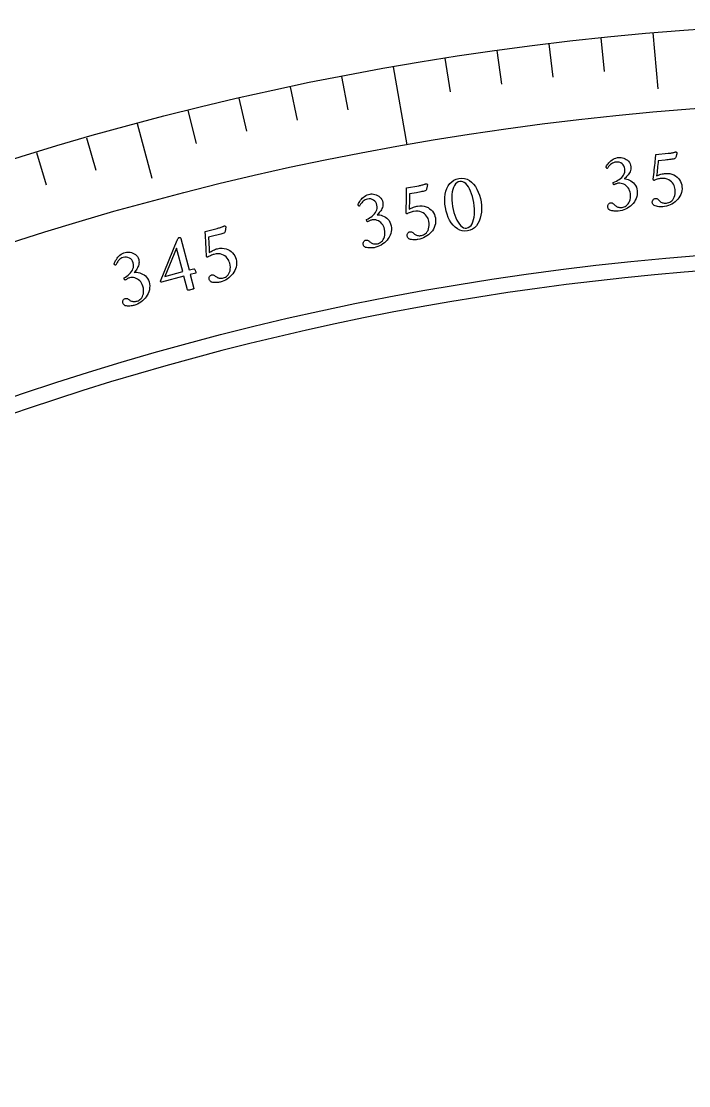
# Model space of a CAD drawing. Header units: millimetres. Extents: x -50 to 50, y -50 to 64.
# Drawn here: x -14.79 to -3.74, y 32.12 to 49.74 of the extents above; entities that cross this region are included whole.
import ezdxf

# ---------------------------------------------------------------- set-up
doc = ezdxf.new("R2010")
doc.units = ezdxf.units.MM
for name, color, linetype in [('CUT_INNER', 6, 'Continuous'), ('ENGRAVE', 7, 'Continuous'), ('ENGRAVE_FINE', 8, 'Continuous'), ('TEXT', 5, 'Continuous')]:
    doc.layers.add(name, color=color, linetype=linetype)

msp = doc.modelspace()

# ---------------------------------------------------------------- linework, layer by layer
at = {"layer": 'CUT_INNER'}
msp.add_arc((0.0002, -0.0001), 45.7499, 92.31774, 38.3206, dxfattribs=at)
at = {"layer": 'ENGRAVE'}
for points in [[(-4.3356, 49.5557), (-4.2541, 48.6243)], [(-8.6381, 48.9893), (-8.4108, 47.7001)], [(-12.875, 48.05), (-12.633, 47.1468)]]:
    msp.add_lwpolyline(points, dxfattribs=at)
for radius in [49.745, 48.436, 46.005]:
    msp.add_circle((0, 0), radius, dxfattribs=at)
at = {"layer": 'ENGRAVE_FINE'}
for points in [[(-6.0624, 49.3742), (-5.994, 48.8174)], [(-5.1998, 49.4725), (-5.1411, 48.9146)], [(-6.9232, 49.2609), (-6.8451, 48.7053)], [(-7.7818, 49.1326), (-7.6941, 48.5785)], [(-9.4918, 48.831), (-9.3847, 48.2804)], [(-10.3426, 48.658), (-10.2259, 48.1092)], [(-11.1902, 48.47), (-11.064, 47.9234)], [(-12.0344, 48.2674), (-11.8987, 47.723)], [(-13.7116, 47.818), (-13.5569, 47.2787)], [(-14.544, 47.5714), (-14.38, 47.0349)]]:
    msp.add_lwpolyline(points, dxfattribs=at)
at = {"layer": 'TEXT'}
for points in [[(-4.8987, 47.4917), (-4.8805, 47.4923), (-4.8612, 47.4905), (-4.8407, 47.4862), (-4.8192, 47.4795), (-4.7976, 47.4703), (-4.7774, 47.4586), (-4.7584, 47.4444), (-4.7407, 47.4276), (-4.7254, 47.4084), (-4.7137, 47.3868), (-4.7056, 47.3626), (-4.701, 47.336), (-4.7003, 47.3148), (-4.7024, 47.2941), (-4.7072, 47.274), (-4.7149, 47.2545), (-4.7245, 47.2359), (-4.7353, 47.2184), (-4.7473, 47.202), (-4.7604, 47.1867), (-4.7738, 47.1727), (-4.7866, 47.1602), (-4.7987, 47.1491), (-4.8101, 47.1395), (-4.7897, 47.1375), (-4.7684, 47.1329), (-4.7462, 47.1257), (-4.7229, 47.116), (-4.7, 47.1037), (-4.6784, 47.0887), (-4.6583, 47.0709), (-4.6395, 47.0505), (-4.6234, 47.0273), (-4.6109, 47.0012), (-4.6021, 46.9721), (-4.597, 46.9402), (-4.5956, 46.906), (-4.598, 46.8732), (-4.6043, 46.8416), (-4.6145, 46.8113), (-4.628, 46.7826), (-4.6441, 46.7557), (-4.6628, 46.7306), (-4.6841, 46.7074), (-4.7075, 46.6862), (-4.7327, 46.6672), (-4.7595, 46.6504), (-4.788, 46.6357), (-4.8177, 46.6235), (-4.848, 46.6137), (-4.8789, 46.6065), (-4.9104, 46.6019), (-4.9244, 46.6009), (-4.9401, 46.6007), (-4.9576, 46.6013), (-4.9769, 46.6026), (-4.9966, 46.6049), (-5.0154, 46.6085), (-5.0335, 46.6133), (-5.0507, 46.6193), (-5.0541, 46.6217), (-5.0584, 46.6255), (-5.0635, 46.6305), (-5.0694, 46.6369), (-5.0751, 46.6441), (-5.0794, 46.6517), (-5.0824, 46.6595), (-5.084, 46.6677), (-5.0844, 46.6817), (-5.0825, 46.6946), (-5.0783, 46.7063), (-5.0718, 46.7169), (-5.0637, 46.7257), (-5.0547, 46.7324), (-5.0449, 46.7369), (-5.0342, 46.7392), (-5.021, 46.7393), (-5.0089, 46.7365), (-4.998, 46.7308), (-4.9883, 46.7223), (-4.9791, 46.7127), (-4.97, 46.7037), (-4.9608, 46.6953), (-4.9516, 46.6876), (-4.9405, 46.6796), (-4.9286, 46.6733), (-4.9159, 46.6685), (-4.9024, 46.6653), (-4.8885, 46.6634), (-4.8749, 46.6624), (-4.8615, 46.6624), (-4.8482, 46.6633), (-4.8303, 46.6664), (-4.8126, 46.672), (-4.795, 46.6802), (-4.7776, 46.6909), (-4.7612, 46.7045), (-4.7466, 46.7212), (-4.7337, 46.741), (-4.7227, 46.764), (-4.7143, 46.7903), (-4.7094, 46.8203), (-4.7081, 46.8539), (-4.7102, 46.891), (-4.7145, 46.9179), (-4.7218, 46.9427), (-4.732, 46.9656), (-4.7452, 46.9866), (-4.7607, 47.0054), (-4.7778, 47.0218), (-4.7965, 47.0358), (-4.8169, 47.0475), (-4.8382, 47.0563), (-4.8599, 47.062), (-4.8818, 47.0645), (-4.904, 47.0638), (-4.9151, 47.0622), (-4.9263, 47.0597), (-4.9375, 47.0563), (-4.9486, 47.0521), (-4.9592, 47.0477), (-4.9684, 47.044), (-4.9764, 47.041), (-4.9832, 47.0386), (-4.9875, 47.044), (-4.9908, 47.0501), (-4.9931, 47.0568), (-4.9944, 47.0641), (-4.9947, 47.0686), (-4.9946, 47.0725), (-4.994, 47.0758), (-4.9931, 47.0783), (-4.9669, 47.0882), (-4.9416, 47.0996), (-4.9172, 47.1124), (-4.8936, 47.1267), (-4.8717, 47.1426), (-4.8523, 47.16), (-4.8355, 47.179), (-4.8212, 47.1995), (-4.8101, 47.2219), (-4.8031, 47.2462), (-4.8, 47.2725), (-4.801, 47.3007), (-4.806, 47.3265), (-4.8155, 47.3495), (-4.8296, 47.3697), (-4.8482, 47.3873), (-4.8701, 47.401), (-4.8942, 47.4099), (-4.9205, 47.4141), (-4.9489, 47.4134), (-4.9699, 47.4099), (-4.9892, 47.4041), (-5.0068, 47.3958), (-5.0228, 47.3852), (-5.037, 47.3734), (-5.0496, 47.3616), (-5.0604, 47.3498), (-5.0696, 47.3381), (-5.0773, 47.3273), (-5.0837, 47.3188), (-5.0888, 47.3124), (-5.0927, 47.3082), (-5.0956, 47.3085), (-5.0986, 47.31), (-5.1017, 47.3127), (-5.105, 47.3167), (-5.1079, 47.3213), (-5.1102, 47.326), (-5.1118, 47.3307), (-5.1127, 47.3355), (-5.1031, 47.3526), (-5.092, 47.3696), (-5.0794, 47.3865), (-5.0652, 47.4032), (-5.0496, 47.4194), (-5.0324, 47.4345), (-5.0139, 47.4485), (-4.9938, 47.4614), (-4.9723, 47.4726), (-4.9493, 47.4814), (-4.9247, 47.4877), (-4.8987, 47.4917)], [(-4.1318, 47.2263), (-4.0925, 47.2274), (-4.0558, 47.2237), (-4.0219, 47.2152), (-3.9907, 47.2019), (-3.9623, 47.1849), (-3.937, 47.1652), (-3.9147, 47.1429), (-3.8956, 47.118), (-3.8798, 47.0913), (-3.8679, 47.0639), (-3.8598, 47.0358), (-3.8555, 47.0069), (-3.8546, 46.9727), (-3.8575, 46.9399), (-3.8644, 46.9084), (-3.875, 46.8783), (-3.889, 46.8498), (-3.9055, 46.8232), (-3.9245, 46.7984), (-3.9462, 46.7755), (-3.97, 46.7547), (-3.9954, 46.7361), (-4.0225, 46.7197), (-4.0513, 46.7055), (-4.0812, 46.6937), (-4.1116, 46.6844), (-4.1426, 46.6778), (-4.1741, 46.6736), (-4.1882, 46.6729), (-4.2039, 46.6729), (-4.2214, 46.6737), (-4.2406, 46.6754), (-4.2603, 46.678), (-4.2791, 46.6819), (-4.2971, 46.6869), (-4.3142, 46.6932), (-4.3176, 46.6957), (-4.3218, 46.6995), (-4.3268, 46.7047), (-4.3326, 46.7111), (-4.3382, 46.7184), (-4.3424, 46.726), (-4.3452, 46.7339), (-4.3467, 46.7421), (-4.3469, 46.7562), (-4.3448, 46.769), (-4.3404, 46.7806), (-4.3337, 46.7911), (-4.3255, 46.7998), (-4.3164, 46.8064), (-4.3065, 46.8107), (-4.2958, 46.8128), (-4.2825, 46.8127), (-4.2705, 46.8097), (-4.2597, 46.8039), (-4.2501, 46.7953), (-4.2411, 46.7855), (-4.2321, 46.7763), (-4.2231, 46.7678), (-4.214, 46.7599), (-4.203, 46.7518), (-4.1912, 46.7453), (-4.1786, 46.7403), (-4.1651, 46.7369), (-4.1513, 46.7348), (-4.1377, 46.7335), (-4.1243, 46.7333), (-4.1111, 46.734), (-4.0931, 46.7368), (-4.0753, 46.7422), (-4.0576, 46.7501), (-4.04, 46.7605), (-4.0234, 46.7738), (-4.0085, 46.7903), (-3.9953, 46.8099), (-3.9839, 46.8327), (-3.9751, 46.8589), (-3.9698, 46.8888), (-3.9679, 46.9223), (-3.9695, 46.9595), (-3.9727, 46.9812), (-3.9786, 47.0031), (-3.9873, 47.0253), (-3.9987, 47.0476), (-4.013, 47.069), (-4.0305, 47.0884), (-4.051, 47.1057), (-4.0747, 47.1211), (-4.1017, 47.1331), (-4.1324, 47.1408), (-4.1668, 47.1439), (-4.2048, 47.1426), (-4.2169, 47.1411), (-4.2309, 47.1387), (-4.2467, 47.1353), (-4.2644, 47.1309), (-4.2817, 47.1261), (-4.2963, 47.1212), (-4.3083, 47.1163), (-4.3176, 47.1114), (-4.3197, 47.1116), (-4.3217, 47.1126), (-4.3238, 47.1143), (-4.3258, 47.1169), (-4.3277, 47.12), (-4.3291, 47.1231), (-4.33, 47.1264), (-4.3306, 47.1298), (-4.3264, 47.1688), (-4.3222, 47.2078), (-4.318, 47.2468), (-4.3138, 47.2858), (-4.3096, 47.3242), (-4.3056, 47.3612), (-4.3017, 47.3968), (-4.2979, 47.4312), (-4.2945, 47.4633), (-4.2916, 47.4923), (-4.2892, 47.5182), (-4.2873, 47.541), (-4.0841, 47.5589), (-4.0699, 47.5603), (-4.0556, 47.562), (-4.0411, 47.5641), (-4.0265, 47.5666), (-4.0124, 47.5692), (-3.9995, 47.5718), (-3.9879, 47.5744), (-3.9776, 47.577), (-3.9691, 47.5793), (-3.963, 47.5809), (-3.9593, 47.5818), (-3.9581, 47.5821), (-3.9545, 47.5804), (-3.9513, 47.5789), (-3.9483, 47.5774), (-3.9455, 47.5762), (-3.9432, 47.5748), (-3.9415, 47.573), (-3.9404, 47.5708), (-3.9399, 47.5682), (-3.94, 47.5653), (-3.9405, 47.5606), (-3.9415, 47.5543), (-3.943, 47.5462), (-3.945, 47.5371), (-3.9475, 47.5274), (-3.9505, 47.5173), (-3.954, 47.5067), (-3.9579, 47.4962), (-3.9624, 47.4864), (-3.9673, 47.4772), (-3.9728, 47.4687), (-3.9874, 47.466), (-4.0035, 47.4633), (-4.021, 47.4604), (-4.0399, 47.4574), (-4.0604, 47.4544), (-4.0827, 47.4516), (-4.1067, 47.449), (-4.1326, 47.4466), (-4.248, 47.4364), (-4.2516, 47.4051), (-4.255, 47.3735), (-4.2583, 47.3416), (-4.2614, 47.3095), (-4.2646, 47.2777), (-4.268, 47.2466), (-4.2714, 47.2164), (-4.2751, 47.1868), (-4.2605, 47.1936), (-4.2436, 47.2), (-4.2246, 47.2063), (-4.2032, 47.2123), (-4.182, 47.2175), (-4.1629, 47.2216), (-4.1462, 47.2245), (-4.1318, 47.2263)], [(-8.2321, 46.6865), (-8.193, 46.691), (-8.1562, 46.6905), (-8.1217, 46.685), (-8.0894, 46.6745), (-8.0596, 46.66), (-8.0327, 46.6426), (-8.0086, 46.6223), (-7.9873, 46.5991), (-7.9693, 46.574), (-7.9551, 46.5477), (-7.9445, 46.5204), (-7.9377, 46.492), (-7.9338, 46.458), (-7.9339, 46.4251), (-7.938, 46.3931), (-7.946, 46.3622), (-7.9574, 46.3326), (-7.9715, 46.3046), (-7.9884, 46.2783), (-8.008, 46.2536), (-8.0298, 46.2308), (-8.0536, 46.21), (-8.0791, 46.1913), (-8.1065, 46.1747), (-8.1352, 46.1603), (-8.1648, 46.1484), (-8.195, 46.1391), (-8.2261, 46.1322), (-8.24, 46.1302), (-8.2557, 46.1289), (-8.2732, 46.1282), (-8.2925, 46.1282), (-8.3123, 46.1291), (-8.3314, 46.1313), (-8.3497, 46.1347), (-8.3674, 46.1395), (-8.3709, 46.1417), (-8.3754, 46.1451), (-8.3809, 46.1498), (-8.3873, 46.1558), (-8.3935, 46.1626), (-8.3983, 46.1698), (-8.4018, 46.1774), (-8.404, 46.1854), (-8.4054, 46.1994), (-8.4045, 46.2124), (-8.4011, 46.2243), (-8.3954, 46.2353), (-8.3879, 46.2448), (-8.3794, 46.2521), (-8.37, 46.2573), (-8.3595, 46.2603), (-8.3462, 46.2613), (-8.334, 46.2594), (-8.3227, 46.2545), (-8.3124, 46.2468), (-8.3026, 46.2378), (-8.2928, 46.2295), (-8.2831, 46.2218), (-8.2734, 46.2147), (-8.2617, 46.2076), (-8.2494, 46.2021), (-8.2364, 46.1983), (-8.2227, 46.196), (-8.2087, 46.1951), (-8.1951, 46.1951), (-8.1817, 46.196), (-8.1685, 46.1978), (-8.1509, 46.2022), (-8.1336, 46.2091), (-8.1167, 46.2186), (-8.1001, 46.2305), (-8.0846, 46.2452), (-8.0713, 46.2628), (-8.0599, 46.2835), (-8.0505, 46.3073), (-8.044, 46.3342), (-8.0413, 46.3644), (-8.0423, 46.398), (-8.0471, 46.4349), (-8.0522, 46.4562), (-8.06, 46.4775), (-8.0706, 46.4988), (-8.0839, 46.52), (-8.1001, 46.5401), (-8.1192, 46.5579), (-8.1411, 46.5734), (-8.166, 46.5866), (-8.194, 46.5963), (-8.2253, 46.6012), (-8.2598, 46.6014), (-8.2976, 46.5968), (-8.3095, 46.5942), (-8.3232, 46.5906), (-8.3387, 46.5858), (-8.3559, 46.5799), (-8.3727, 46.5736), (-8.3868, 46.5674), (-8.3983, 46.5615), (-8.4072, 46.5558), (-8.4093, 46.5558), (-8.4114, 46.5566), (-8.4136, 46.5582), (-8.4159, 46.5606), (-8.418, 46.5635), (-8.4196, 46.5665), (-8.4209, 46.5697), (-8.4217, 46.5731), (-8.4209, 46.6123), (-8.4202, 46.6515), (-8.4194, 46.6907), (-8.4186, 46.7299), (-8.4178, 46.7685), (-8.417, 46.8057), (-8.4162, 46.8416), (-8.4155, 46.8761), (-8.4149, 46.9084), (-8.4145, 46.9376), (-8.4143, 46.9636), (-8.4144, 46.9864), (-8.2136, 47.0219), (-8.1996, 47.0246), (-8.1854, 47.0276), (-8.1712, 47.0309), (-8.1568, 47.0346), (-8.143, 47.0385), (-8.1305, 47.0422), (-8.1191, 47.0458), (-8.1091, 47.0493), (-8.1008, 47.0523), (-8.0948, 47.0544), (-8.0913, 47.0557), (-8.0901, 47.0561), (-8.0864, 47.0547), (-8.083, 47.0534), (-8.0799, 47.0523), (-8.077, 47.0513), (-8.0746, 47.0501), (-8.0728, 47.0484), (-8.0715, 47.0464), (-8.0707, 47.0438), (-8.0706, 47.0409), (-8.0707, 47.0362), (-8.0712, 47.0298), (-8.072, 47.0216), (-8.0731, 47.0123), (-8.0748, 47.0025), (-8.0769, 46.9922), (-8.0794, 46.9813), (-8.0824, 46.9705), (-8.086, 46.9603), (-8.0901, 46.9507), (-8.0948, 46.9418), (-8.1092, 46.9379), (-8.125, 46.9337), (-8.1422, 46.9293), (-8.1607, 46.9247), (-8.1809, 46.9199), (-8.2028, 46.9152), (-8.2266, 46.9105), (-8.2521, 46.9059), (-8.3662, 46.8856), (-8.367, 46.8541), (-8.3676, 46.8224), (-8.3682, 46.7903), (-8.3685, 46.7581), (-8.3689, 46.7261), (-8.3695, 46.6949), (-8.3704, 46.6644), (-8.3714, 46.6347), (-8.3575, 46.6427), (-8.3412, 46.6506), (-8.3228, 46.6584), (-8.3021, 46.6663), (-8.2813, 46.6734), (-8.2627, 46.6791), (-8.2463, 46.6835), (-8.2321, 46.6865)], [(-7.5472, 47.142), (-7.5002, 47.1457), (-7.4558, 47.1413), (-7.414, 47.1289), (-7.3748, 47.1084), (-7.3386, 47.0811), (-7.3057, 47.0482), (-7.2761, 47.0098), (-7.2498, 46.9658), (-7.227, 46.9175), (-7.2082, 46.8663), (-7.1934, 46.812), (-7.1824, 46.7547), (-7.1757, 46.6968), (-7.1737, 46.6406), (-7.1764, 46.586), (-7.1837, 46.5331), (-7.1956, 46.4832), (-7.2121, 46.4374), (-7.2332, 46.3959), (-7.2589, 46.3587), (-7.2892, 46.327), (-7.3241, 46.3022), (-7.3638, 46.2844), (-7.4081, 46.2735), (-7.4525, 46.2702), (-7.495, 46.2749), (-7.5356, 46.2875), (-7.5744, 46.3082), (-7.6108, 46.3355), (-7.6441, 46.3683), (-7.6744, 46.4065), (-7.7017, 46.4502), (-7.7255, 46.4981), (-7.7452, 46.5491), (-7.761, 46.6031), (-7.7728, 46.6602), (-7.7802, 46.718), (-7.7829, 46.7743), (-7.7808, 46.8289), (-7.774, 46.8819), (-7.7623, 46.9319), (-7.7459, 46.9778), (-7.7245, 47.0193), (-7.6983, 47.0566), (-7.6673, 47.0883), (-7.6318, 47.1131), (-7.5918, 47.131), (-7.5472, 47.142)], [(-7.5322, 47.0934), (-7.5593, 47.0857), (-7.5834, 47.0719), (-7.6044, 47.0519), (-7.6223, 47.0258), (-7.6372, 46.9945), (-7.6489, 46.9593), (-7.6576, 46.92), (-7.6631, 46.8767), (-7.6656, 46.8305), (-7.6648, 46.7822), (-7.6608, 46.732), (-7.6537, 46.6799), (-7.6439, 46.6288), (-7.6317, 46.5802), (-7.6171, 46.5343), (-7.6001, 46.491), (-7.5813, 46.4514), (-7.5612, 46.4164), (-7.5399, 46.3862), (-7.5173, 46.3607), (-7.494, 46.3409), (-7.4702, 46.3279), (-7.4461, 46.3217), (-7.4216, 46.3223), (-7.3931, 46.3303), (-7.3684, 46.3446), (-7.3472, 46.3652), (-7.3297, 46.3921), (-7.3156, 46.4243), (-7.3047, 46.4605), (-7.2969, 46.5008), (-7.2923, 46.5452), (-7.2908, 46.5924), (-7.292, 46.6412), (-7.296, 46.6914), (-7.3028, 46.7432), (-7.3122, 46.7948), (-7.3239, 46.8434), (-7.3379, 46.8888), (-7.3542, 46.9311), (-7.3724, 46.9696), (-7.392, 47.0034), (-7.413, 47.0326), (-7.4355, 47.0571), (-7.4589, 47.076), (-7.4829, 47.0883), (-7.5073, 47.0941), (-7.5322, 47.0934)], [(-9.0192, 46.884), (-9.0012, 46.8862), (-8.9818, 46.8861), (-8.961, 46.8836), (-8.9389, 46.8788), (-8.9167, 46.8715), (-8.8955, 46.8616), (-8.8753, 46.8491), (-8.8562, 46.834), (-8.8393, 46.8162), (-8.8258, 46.7956), (-8.8156, 46.7723), (-8.8087, 46.7462), (-8.8062, 46.7251), (-8.8064, 46.7043), (-8.8095, 46.6839), (-8.8154, 46.6638), (-8.8234, 46.6444), (-8.8327, 46.626), (-8.8432, 46.6087), (-8.8549, 46.5923), (-8.867, 46.5772), (-8.8786, 46.5636), (-8.8897, 46.5515), (-8.9003, 46.5409), (-8.8798, 46.5406), (-8.8582, 46.5379), (-8.8354, 46.5327), (-8.8114, 46.5251), (-8.7874, 46.5148), (-8.7646, 46.5017), (-8.743, 46.4858), (-8.7226, 46.4671), (-8.7045, 46.4454), (-8.6898, 46.4205), (-8.6785, 46.3923), (-8.6706, 46.3609), (-8.6662, 46.327), (-8.6658, 46.2941), (-8.6693, 46.2621), (-8.6769, 46.231), (-8.6878, 46.2012), (-8.7014, 46.173), (-8.7179, 46.1464), (-8.7371, 46.1214), (-8.7586, 46.0983), (-8.782, 46.0772), (-8.8073, 46.058), (-8.8344, 46.041), (-8.8629, 46.0261), (-8.8922, 46.0138), (-8.9223, 46.004), (-8.9533, 45.9966), (-8.9672, 45.9944), (-8.9829, 45.9928), (-9.0003, 45.9919), (-9.0196, 45.9915), (-9.0394, 45.9921), (-9.0586, 45.994), (-9.0769, 45.9972), (-9.0946, 46.0017), (-9.0982, 46.0038), (-9.1028, 46.0072), (-9.1083, 46.0118), (-9.1148, 46.0176), (-9.1211, 46.0243), (-9.1261, 46.0314), (-9.1297, 46.039), (-9.132, 46.047), (-9.1336, 46.0609), (-9.1329, 46.0739), (-9.1297, 46.086), (-9.1241, 46.097), (-9.1168, 46.1066), (-9.1085, 46.114), (-9.0991, 46.1194), (-9.0887, 46.1226), (-9.0755, 46.1238), (-9.0632, 46.1221), (-9.0518, 46.1174), (-9.0414, 46.1098), (-9.0315, 46.101), (-9.0216, 46.0928), (-9.0117, 46.0853), (-9.0019, 46.0783), (-8.9901, 46.0714), (-8.9777, 46.0661), (-8.9646, 46.0625), (-8.9509, 46.0605), (-8.9369, 46.0598), (-8.9233, 46.06), (-8.9099, 46.0611), (-8.8968, 46.0631), (-8.8792, 46.0678), (-8.862, 46.075), (-8.8452, 46.0847), (-8.8288, 46.0969), (-8.8136, 46.1118), (-8.8005, 46.1297), (-8.7895, 46.1506), (-8.7805, 46.1744), (-8.7744, 46.2014), (-8.7722, 46.2317), (-8.7737, 46.2652), (-8.7791, 46.3021), (-8.7857, 46.3284), (-8.7951, 46.3526), (-8.8073, 46.3745), (-8.8223, 46.3942), (-8.8394, 46.4116), (-8.8578, 46.4264), (-8.8777, 46.4388), (-8.899, 46.4486), (-8.9211, 46.4556), (-8.9431, 46.4594), (-8.9651, 46.4599), (-8.9872, 46.4573), (-8.9982, 46.4547), (-9.0091, 46.4513), (-9.0199, 46.4469), (-9.0307, 46.4417), (-9.0408, 46.4365), (-9.0497, 46.432), (-9.0574, 46.4282), (-9.0639, 46.4253), (-9.0687, 46.4303), (-9.0725, 46.4361), (-9.0753, 46.4425), (-9.0773, 46.4497), (-9.078, 46.4542), (-9.0782, 46.4581), (-9.0779, 46.4614), (-9.0772, 46.464), (-9.052, 46.4761), (-9.0278, 46.4896), (-9.0046, 46.5046), (-8.9823, 46.5209), (-8.9619, 46.5386), (-8.9441, 46.5576), (-8.929, 46.578), (-8.9165, 46.5997), (-8.9075, 46.623), (-8.9026, 46.6478), (-8.9018, 46.6742), (-8.9053, 46.7023), (-8.9125, 46.7275), (-8.924, 46.7496), (-8.9397, 46.7686), (-8.9598, 46.7844), (-8.9828, 46.7962), (-9.0076, 46.803), (-9.0342, 46.8048), (-9.0625, 46.8016), (-9.083, 46.7964), (-9.1018, 46.7888), (-9.1186, 46.7791), (-9.1335, 46.7672), (-9.1467, 46.7542), (-9.1582, 46.7413), (-9.168, 46.7286), (-9.1761, 46.7161), (-9.1828, 46.7047), (-9.1885, 46.6957), (-9.193, 46.6888), (-9.1965, 46.6843), (-9.1994, 46.6843), (-9.2025, 46.6856), (-9.2059, 46.688), (-9.2095, 46.6917), (-9.2128, 46.696), (-9.2155, 46.7005), (-9.2175, 46.7051), (-9.2188, 46.7098), (-9.2107, 46.7277), (-9.2012, 46.7455), (-9.1901, 46.7634), (-9.1774, 46.7814), (-9.1632, 46.7988), (-9.1475, 46.8154), (-9.1302, 46.8309), (-9.1113, 46.8456), (-9.0909, 46.8586), (-9.0687, 46.8693), (-9.0448, 46.8778), (-9.0192, 46.884)], [(-11.5454, 45.9793), (-11.5068, 45.9866), (-11.47, 45.9888), (-11.4352, 45.9858), (-11.4022, 45.9776), (-11.3715, 45.9652), (-11.3434, 45.9498), (-11.3179, 45.9313), (-11.295, 45.9097), (-11.2753, 45.8859), (-11.2592, 45.8607), (-11.2467, 45.8342), (-11.2379, 45.8064), (-11.2316, 45.7728), (-11.2293, 45.7399), (-11.2311, 45.7077), (-11.2369, 45.6763), (-11.2461, 45.6459), (-11.2582, 45.617), (-11.2731, 45.5896), (-11.2909, 45.5636), (-11.3111, 45.5392), (-11.3333, 45.5168), (-11.3575, 45.4964), (-11.3836, 45.4778), (-11.4112, 45.4614), (-11.4398, 45.4475), (-11.4694, 45.436), (-11.4999, 45.4269), (-11.5136, 45.4239), (-11.5292, 45.4215), (-11.5466, 45.4195), (-11.5658, 45.4181), (-11.5856, 45.4176), (-11.6048, 45.4184), (-11.6233, 45.4206), (-11.6413, 45.4241), (-11.645, 45.426), (-11.6497, 45.4291), (-11.6555, 45.4334), (-11.6623, 45.4389), (-11.6689, 45.4452), (-11.6743, 45.4521), (-11.6783, 45.4594), (-11.6811, 45.4673), (-11.6835, 45.4811), (-11.6835, 45.4941), (-11.681, 45.5063), (-11.676, 45.5177), (-11.6693, 45.5276), (-11.6613, 45.5355), (-11.6523, 45.5413), (-11.642, 45.5451), (-11.6289, 45.5471), (-11.6165, 45.5461), (-11.6049, 45.542), (-11.5941, 45.535), (-11.5837, 45.5268), (-11.5734, 45.5192), (-11.5631, 45.5122), (-11.5529, 45.5058), (-11.5408, 45.4995), (-11.5281, 45.495), (-11.5148, 45.4921), (-11.501, 45.4908), (-11.487, 45.4909), (-11.4734, 45.4918), (-11.4601, 45.4937), (-11.4471, 45.4965), (-11.4298, 45.5021), (-11.4131, 45.5102), (-11.3969, 45.5208), (-11.3811, 45.5339), (-11.3668, 45.5497), (-11.3547, 45.5683), (-11.3448, 45.5897), (-11.3372, 45.614), (-11.3327, 45.6413), (-11.3321, 45.6717), (-11.3355, 45.7051), (-11.343, 45.7416), (-11.3495, 45.7625), (-11.3589, 45.7832), (-11.3709, 45.8037), (-11.3857, 45.8239), (-11.4033, 45.8428), (-11.4236, 45.8591), (-11.4466, 45.873), (-11.4724, 45.8844), (-11.501, 45.8921), (-11.5325, 45.8948), (-11.5669, 45.8925), (-11.6043, 45.8852), (-11.616, 45.8818), (-11.6294, 45.8772), (-11.6445, 45.8713), (-11.6613, 45.8642), (-11.6776, 45.8567), (-11.6912, 45.8495), (-11.7023, 45.8428), (-11.7107, 45.8365), (-11.7128, 45.8363), (-11.715, 45.837), (-11.7173, 45.8384), (-11.7197, 45.8406), (-11.722, 45.8434), (-11.7239, 45.8463), (-11.7254, 45.8494), (-11.7264, 45.8526), (-11.7285, 45.8918), (-11.7305, 45.931), (-11.7325, 45.9702), (-11.7345, 46.0093), (-11.7365, 46.0479), (-11.7383, 46.085), (-11.7401, 46.1209), (-11.7419, 46.1554), (-11.7436, 46.1876), (-11.7453, 46.2167), (-11.747, 46.2427), (-11.7487, 46.2655), (-11.5509, 46.3152), (-11.5371, 46.3189), (-11.5232, 46.3229), (-11.5093, 46.3272), (-11.4952, 46.332), (-11.4817, 46.3368), (-11.4695, 46.3414), (-11.4584, 46.3458), (-11.4486, 46.35), (-11.4405, 46.3536), (-11.4348, 46.3561), (-11.4313, 46.3576), (-11.4302, 46.3581), (-11.4264, 46.357), (-11.4229, 46.356), (-11.4197, 46.3551), (-11.4168, 46.3542), (-11.4143, 46.3532), (-11.4124, 46.3517), (-11.4109, 46.3498), (-11.41, 46.3473), (-11.4096, 46.3444), (-11.4094, 46.3397), (-11.4094, 46.3332), (-11.4096, 46.325), (-11.4101, 46.3157), (-11.4111, 46.3058), (-11.4124, 46.2953), (-11.4142, 46.2843), (-11.4164, 46.2733), (-11.4193, 46.2629), (-11.4227, 46.2531), (-11.4267, 46.2438), (-11.4408, 46.2389), (-11.4562, 46.2336), (-11.473, 46.228), (-11.4912, 46.222), (-11.511, 46.2158), (-11.5325, 46.2096), (-11.5559, 46.2032), (-11.581, 46.1967), (-11.6934, 46.1684), (-11.6919, 46.1369), (-11.6903, 46.1052), (-11.6885, 46.0732), (-11.6866, 46.041), (-11.6847, 46.0091), (-11.6831, 45.9779), (-11.6818, 45.9474), (-11.6807, 45.9177), (-11.6673, 45.9267), (-11.6517, 45.9357), (-11.6339, 45.9449), (-11.6138, 45.9542), (-11.5936, 45.9627), (-11.5754, 45.9698), (-11.5594, 45.9753), (-11.5454, 45.9793)], [(-12.1797, 46.1669), (-12.1745, 46.1677), (-12.1698, 46.1673), (-12.1655, 46.1657), (-12.1618, 46.1629), (-12.1586, 46.1594), (-12.1561, 46.1558), (-12.1541, 46.1519), (-12.1527, 46.148), (-12.0156, 45.6273), (-11.9371, 45.6479), (-11.9335, 45.6478), (-11.9296, 45.6456), (-11.9253, 45.6413), (-11.9207, 45.6349), (-11.9161, 45.6271), (-11.912, 45.6184), (-11.9084, 45.6088), (-11.9054, 45.5984), (-11.9038, 45.5914), (-11.903, 45.5853), (-11.903, 45.5801), (-11.9038, 45.5757), (-11.9957, 45.5516), (-11.9348, 45.3204), (-11.9353, 45.32), (-11.9368, 45.3189), (-11.9392, 45.3172), (-11.9427, 45.3147), (-11.9485, 45.3116), (-11.9583, 45.3078), (-11.9719, 45.3036), (-11.9895, 45.2987), (-12.0102, 45.2939), (-12.0255, 45.2921), (-12.0352, 45.2931), (-12.0394, 45.297), (-12.0997, 45.5241), (-12.4708, 45.4238), (-12.4746, 45.4252), (-12.4781, 45.4271), (-12.4812, 45.4295), (-12.4841, 45.4325), (-12.4865, 45.4357), (-12.4885, 45.4387), (-12.49, 45.4416), (-12.491, 45.4444), (-12.2105, 46.1226), (-12.2079, 46.1279), (-12.2047, 46.1341), (-12.2011, 46.141), (-12.1969, 46.1486), (-12.1924, 46.1558), (-12.1881, 46.1612), (-12.1839, 46.1649), (-12.1797, 46.1669)], [(-13.0711, 45.9196), (-13.0533, 45.9233), (-13.034, 45.9248), (-13.0131, 45.9242), (-12.9907, 45.9213), (-12.9679, 45.916), (-12.9459, 45.908), (-12.9247, 45.8973), (-12.9044, 45.8839), (-12.886, 45.8676), (-12.8707, 45.8483), (-12.8585, 45.826), (-12.8494, 45.8006), (-12.845, 45.7797), (-12.8434, 45.759), (-12.8448, 45.7384), (-12.8489, 45.7179), (-12.8552, 45.6979), (-12.8628, 45.6788), (-12.8717, 45.6606), (-12.882, 45.6432), (-12.8928, 45.6271), (-12.9031, 45.6125), (-12.9131, 45.5995), (-12.9227, 45.5881), (-12.9023, 45.5896), (-12.8805, 45.5888), (-12.8574, 45.5856), (-12.8328, 45.5801), (-12.808, 45.5719), (-12.7842, 45.5609), (-12.7613, 45.5469), (-12.7393, 45.5301), (-12.7194, 45.51), (-12.7025, 45.4865), (-12.6888, 45.4594), (-12.6783, 45.4288), (-12.6709, 45.3954), (-12.6676, 45.3626), (-12.6683, 45.3304), (-12.6731, 45.2988), (-12.6814, 45.2682), (-12.6926, 45.2389), (-12.7066, 45.211), (-12.7236, 45.1845), (-12.743, 45.1595), (-12.7645, 45.1364), (-12.788, 45.1152), (-12.8135, 45.0958), (-12.8406, 45.0786), (-12.8687, 45.0637), (-12.8979, 45.0513), (-12.9281, 45.0413), (-12.9417, 45.0378), (-12.9572, 45.0349), (-12.9745, 45.0324), (-12.9937, 45.0304), (-13.0135, 45.0293), (-13.0327, 45.0295), (-13.0513, 45.0311), (-13.0693, 45.034), (-13.0731, 45.0358), (-13.078, 45.0387), (-13.0839, 45.0429), (-13.0908, 45.0481), (-13.0977, 45.0542), (-13.1032, 45.0609), (-13.1075, 45.0681), (-13.1105, 45.0759), (-13.1134, 45.0896), (-13.1137, 45.1026), (-13.1116, 45.1149), (-13.107, 45.1264), (-13.1006, 45.1366), (-13.0929, 45.1447), (-13.084, 45.1508), (-13.0739, 45.1549), (-13.0609, 45.1573), (-13.0485, 45.1567), (-13.0368, 45.153), (-13.0257, 45.1463), (-13.0151, 45.1384), (-13.0045, 45.1312), (-12.994, 45.1245), (-12.9836, 45.1184), (-12.9713, 45.1126), (-12.9584, 45.1084), (-12.9451, 45.1059), (-12.9312, 45.1051), (-12.9173, 45.1056), (-12.9037, 45.107), (-12.8905, 45.1093), (-12.8776, 45.1124), (-12.8605, 45.1186), (-12.844, 45.1273), (-12.8281, 45.1384), (-12.8128, 45.152), (-12.799, 45.1681), (-12.7875, 45.1871), (-12.7783, 45.2089), (-12.7714, 45.2334), (-12.7678, 45.2609), (-12.7682, 45.2912), (-12.7726, 45.3245), (-12.7812, 45.3607), (-12.7901, 45.3864), (-12.8015, 45.4097), (-12.8156, 45.4304), (-12.8322, 45.4488), (-12.8508, 45.4646), (-12.8705, 45.4777), (-12.8914, 45.4883), (-12.9134, 45.4963), (-12.936, 45.5013), (-12.9583, 45.5031), (-12.9803, 45.5018), (-13.002, 45.4972), (-13.0127, 45.4937), (-13.0233, 45.4893), (-13.0337, 45.484), (-13.044, 45.4779), (-13.0536, 45.4718), (-13.062, 45.4665), (-13.0694, 45.4622), (-13.0757, 45.4586), (-13.0808, 45.4632), (-13.0851, 45.4686), (-13.0885, 45.4748), (-13.0911, 45.4818), (-13.0922, 45.4863), (-13.0927, 45.4901), (-13.0928, 45.4934), (-13.0923, 45.4961), (-13.0682, 45.5103), (-13.0453, 45.5259), (-13.0234, 45.5428), (-13.0027, 45.561), (-12.9839, 45.5804), (-12.9678, 45.6009), (-12.9545, 45.6225), (-12.944, 45.6453), (-12.937, 45.6692), (-12.9343, 45.6944), (-12.9359, 45.7208), (-12.9417, 45.7484), (-12.9512, 45.7729), (-12.9645, 45.7939), (-12.9819, 45.8114), (-13.0032, 45.8255), (-13.0272, 45.8352), (-13.0525, 45.8398), (-13.0791, 45.8393), (-13.107, 45.8337), (-13.1271, 45.8266), (-13.145, 45.8175), (-13.161, 45.8064), (-13.1748, 45.7932), (-13.1868, 45.7791), (-13.1971, 45.7653), (-13.2058, 45.7518), (-13.2128, 45.7386), (-13.2185, 45.7267), (-13.2233, 45.7171), (-13.2272, 45.7099), (-13.2303, 45.7051), (-13.2332, 45.7049), (-13.2364, 45.7059), (-13.24, 45.708), (-13.2439, 45.7114), (-13.2476, 45.7154), (-13.2507, 45.7196), (-13.253, 45.724), (-13.2547, 45.7286), (-13.2483, 45.7471), (-13.2403, 45.7657), (-13.2308, 45.7845), (-13.2197, 45.8035), (-13.2071, 45.8221), (-13.1929, 45.84), (-13.177, 45.857), (-13.1595, 45.8732), (-13.1403, 45.8879), (-13.1191, 45.9006), (-13.0961, 45.9111), (-13.0711, 45.9196)], [(-12.2226, 45.9863), (-12.4159, 45.52), (-12.1199, 45.5998)]]:
    msp.add_lwpolyline(points, close=True, dxfattribs=at)

doc.saveas('drawing.dxf')
